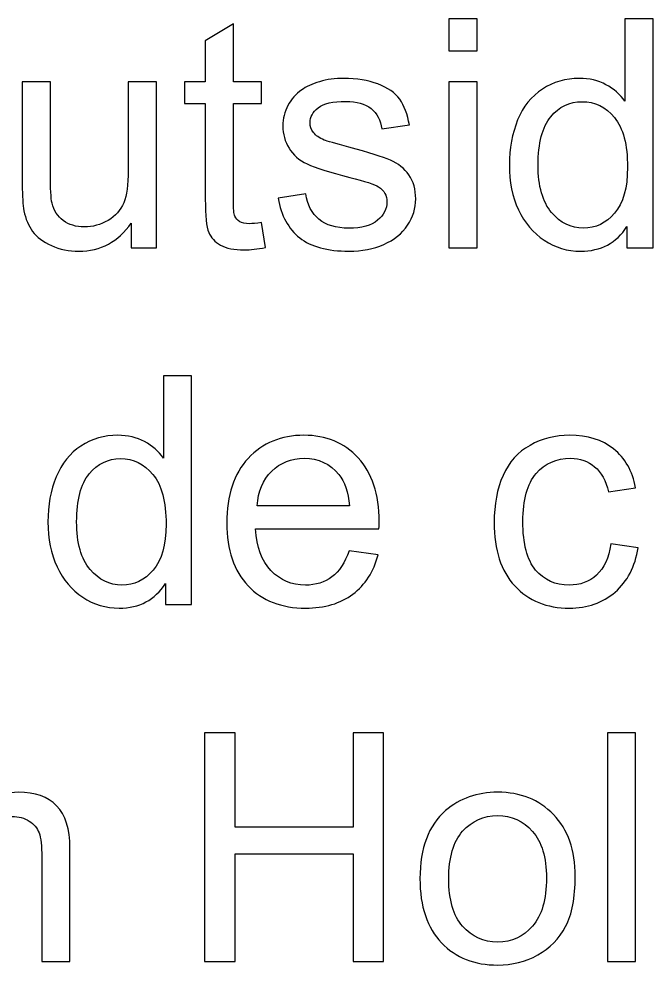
# Model space of a CAD drawing. Header units: millimetres. Extents: x -836 to 1139, y -247 to 439.
# Drawn here: x 336 to 406.1, y 333.9 to 438.4 of the extents above; entities that cross this region are included whole.
import ezdxf

# ---------------------------------------------------------------- set-up
doc = ezdxf.new("R2010")
doc.units = ezdxf.units.MM
doc.header["$MEASUREMENT"] = 0
doc.layers.add('Layer 1', color=7, linetype='Continuous')

msp = doc.modelspace()

# ---------------------------------------------------------------- linework, layer by layer
at = {"layer": 'Layer 1'}
for points, knots in [([(362.8299, 415.9201), (362.8299, 415.9201), (363.2532, 413.1802), (363.2532, 413.1802), (363.2532, 413.1802), (362.383, 412.9979), (361.601, 412.9039), (360.919, 412.9039), (360.919, 412.9039), (359.796, 412.9039), (358.9258, 413.0802), (358.3026, 413.4389), (358.3026, 413.4389), (357.6852, 413.7976), (357.2501, 414.262), (356.9973, 414.8441), (356.9973, 414.8441), (356.7445, 415.4262), (356.621, 416.6492), (356.621, 418.513), (356.621, 418.513), (356.621, 418.513), (356.621, 429.061), (356.621, 429.061), (356.621, 429.061), (356.621, 429.061), (354.3279, 429.061), (354.3279, 429.061), (354.3279, 429.061), (354.3279, 429.061), (354.3279, 431.4599), (354.3279, 431.4599), (354.3279, 431.4599), (354.3279, 431.4599), (356.621, 431.4599), (356.621, 431.4599), (356.621, 431.4599), (356.621, 431.4599), (356.621, 435.9872), (356.621, 435.9872), (356.621, 435.9872), (356.621, 435.9872), (359.7254, 437.8511), (359.7254, 437.8511), (359.7254, 437.8511), (359.7254, 437.8511), (359.7254, 431.4599), (359.7254, 431.4599), (359.7254, 431.4599), (359.7254, 431.4599), (362.8299, 431.4599), (362.8299, 431.4599), (362.8299, 431.4599), (362.8299, 431.4599), (362.8299, 429.061), (362.8299, 429.061), (362.8299, 429.061), (362.8299, 429.061), (359.7254, 429.061), (359.7254, 429.061), (359.7254, 429.061), (359.7254, 429.061), (359.7254, 418.3366), (359.7254, 418.3366), (359.7254, 418.3366), (359.7254, 417.4488), (359.7783, 416.8785), (359.8901, 416.6257), (359.8901, 416.6257), (359.9959, 416.3728), (360.1723, 416.1729), (360.4192, 416.0201), (360.4192, 416.0201), (360.6662, 415.8731), (361.0189, 415.7966), (361.4776, 415.7966), (361.4776, 415.7966), (361.8186, 415.7966), (362.2713, 415.8378), (362.8299, 415.9201)], [0, 0, 0, 0, 0.04761905, 0.04761905, 0.04761905, 0.04761905, 0.0952381, 0.0952381, 0.0952381, 0.0952381, 0.14285714, 0.14285714, 0.14285714, 0.14285714, 0.19047619, 0.19047619, 0.19047619, 0.19047619, 0.23809524, 0.23809524, 0.23809524, 0.23809524, 0.28571429, 0.28571429, 0.28571429, 0.28571429, 0.33333333, 0.33333333, 0.33333333, 0.33333333, 0.38095238, 0.38095238, 0.38095238, 0.38095238, 0.42857143, 0.42857143, 0.42857143, 0.42857143, 0.47619048, 0.47619048, 0.47619048, 0.47619048, 0.52380952, 0.52380952, 0.52380952, 0.52380952, 0.57142857, 0.57142857, 0.57142857, 0.57142857, 0.61904762, 0.61904762, 0.61904762, 0.61904762, 0.66666667, 0.66666667, 0.66666667, 0.66666667, 0.71428571, 0.71428571, 0.71428571, 0.71428571, 0.76190476, 0.76190476, 0.76190476, 0.76190476, 0.80952381, 0.80952381, 0.80952381, 0.80952381, 0.85714286, 0.85714286, 0.85714286, 0.85714286, 0.9047619, 0.9047619, 0.9047619, 0.9047619, 1, 1, 1, 1]), ([(383.5319, 434.8819), (383.5319, 434.8819), (383.5319, 438.4096), (383.5319, 438.4096), (383.5319, 438.4096), (383.5319, 438.4096), (386.6364, 438.4096), (386.6364, 438.4096), (386.6364, 438.4096), (386.6364, 438.4096), (386.6364, 434.8819), (386.6364, 434.8819), (386.6364, 434.8819), (386.6364, 434.8819), (383.5319, 434.8819), (383.5319, 434.8819)], [0, 0, 0, 0, 0.2, 0.2, 0.2, 0.2, 0.4, 0.4, 0.4, 0.4, 0.6, 0.6, 0.6, 0.6, 1, 1, 1, 1]), ([(403.1875, 413.1508), (403.1875, 413.1508), (403.1875, 415.4732), (403.1875, 415.4732), (403.1875, 415.4732), (402.0292, 413.6682), (400.3241, 412.7627), (398.0722, 412.7627), (398.0722, 412.7627), (396.614, 412.7627), (395.2735, 413.1626), (394.0564, 413.9681), (394.0564, 413.9681), (392.8335, 414.7677), (391.8868, 415.8907), (391.2107, 417.3253), (391.2107, 417.3253), (390.5404, 418.7658), (390.2053, 420.418), (390.2053, 422.2877), (390.2053, 422.2877), (390.2053, 424.1104), (390.511, 425.7626), (391.1166, 427.2501), (391.1166, 427.2501), (391.7281, 428.7318), (392.6394, 429.8724), (393.8565, 430.6603), (393.8565, 430.6603), (395.0677, 431.454), (396.4318, 431.848), (397.9311, 431.848), (397.9311, 431.848), (399.0364, 431.848), (400.0183, 431.6128), (400.8768, 431.1483), (400.8768, 431.1483), (401.7352, 430.6838), (402.4349, 430.0723), (402.9758, 429.3256), (402.9758, 429.3256), (402.9758, 429.3256), (402.9758, 438.4096), (402.9758, 438.4096), (402.9758, 438.4096), (402.9758, 438.4096), (406.0802, 438.4096), (406.0802, 438.4096), (406.0802, 438.4096), (406.0802, 438.4096), (406.0802, 413.1508), (406.0802, 413.1508), (406.0802, 413.1508), (406.0802, 413.1508), (403.1875, 413.1508), (403.1875, 413.1508)], [0, 0, 0, 0, 0.06666667, 0.06666667, 0.06666667, 0.06666667, 0.13333333, 0.13333333, 0.13333333, 0.13333333, 0.2, 0.2, 0.2, 0.2, 0.26666667, 0.26666667, 0.26666667, 0.26666667, 0.33333333, 0.33333333, 0.33333333, 0.33333333, 0.4, 0.4, 0.4, 0.4, 0.46666667, 0.46666667, 0.46666667, 0.46666667, 0.53333333, 0.53333333, 0.53333333, 0.53333333, 0.6, 0.6, 0.6, 0.6, 0.66666667, 0.66666667, 0.66666667, 0.66666667, 0.73333333, 0.73333333, 0.73333333, 0.73333333, 0.8, 0.8, 0.8, 0.8, 0.86666667, 0.86666667, 0.86666667, 0.86666667, 1, 1, 1, 1]), ([(348.4307, 413.1508), (348.4307, 413.1508), (348.4307, 415.8731), (348.4307, 415.8731), (348.4307, 415.8731), (347.0078, 413.7976), (345.0793, 412.7627), (342.6392, 412.7627), (342.6392, 412.7627), (341.5633, 412.7627), (340.5579, 412.9685), (339.623, 413.3801), (339.623, 413.3801), (338.6881, 413.7976), (337.9943, 414.315), (337.5416, 414.9382), (337.5416, 414.9382), (337.0889, 415.5673), (336.7714, 416.3317), (336.5891, 417.2371), (336.5891, 417.2371), (336.4656, 417.8486), (336.401, 418.8129), (336.401, 420.1299), (336.401, 420.1299), (336.401, 420.1299), (336.401, 431.4599), (336.401, 431.4599), (336.401, 431.4599), (336.401, 431.4599), (339.5054, 431.4599), (339.5054, 431.4599), (339.5054, 431.4599), (339.5054, 431.4599), (339.5054, 421.3293), (339.5054, 421.3293), (339.5054, 421.3293), (339.5054, 419.7125), (339.5701, 418.6188), (339.6936, 418.0603), (339.6936, 418.0603), (339.8876, 417.243), (340.2992, 416.608), (340.9342, 416.1435), (340.9342, 416.1435), (341.5633, 415.679), (342.3394, 415.4439), (343.2684, 415.4439), (343.2684, 415.4439), (344.1973, 415.4439), (345.0675, 415.679), (345.8789, 416.1553), (345.8789, 416.1553), (346.6903, 416.6315), (347.2665, 417.2842), (347.6075, 418.1014), (347.6075, 418.1014), (347.9427, 418.9187), (348.1132, 420.1123), (348.1132, 421.6704), (348.1132, 421.6704), (348.1132, 421.6704), (348.1132, 431.4599), (348.1132, 431.4599), (348.1132, 431.4599), (348.1132, 431.4599), (351.2176, 431.4599), (351.2176, 431.4599), (351.2176, 431.4599), (351.2176, 431.4599), (351.2176, 413.1508), (351.2176, 413.1508), (351.2176, 413.1508), (351.2176, 413.1508), (348.4307, 413.1508), (348.4307, 413.1508)], [0, 0, 0, 0, 0.05, 0.05, 0.05, 0.05, 0.1, 0.1, 0.1, 0.1, 0.15, 0.15, 0.15, 0.15, 0.2, 0.2, 0.2, 0.2, 0.25, 0.25, 0.25, 0.25, 0.3, 0.3, 0.3, 0.3, 0.35, 0.35, 0.35, 0.35, 0.4, 0.4, 0.4, 0.4, 0.45, 0.45, 0.45, 0.45, 0.5, 0.5, 0.5, 0.5, 0.55, 0.55, 0.55, 0.55, 0.6, 0.6, 0.6, 0.6, 0.65, 0.65, 0.65, 0.65, 0.7, 0.7, 0.7, 0.7, 0.75, 0.75, 0.75, 0.75, 0.8, 0.8, 0.8, 0.8, 0.85, 0.85, 0.85, 0.85, 0.9, 0.9, 0.9, 0.9, 1, 1, 1, 1]), ([(364.6584, 418.6188), (364.6584, 418.6188), (367.7276, 419.1127), (367.7276, 419.1127), (367.7276, 419.1127), (367.8981, 417.8839), (368.3802, 416.9432), (369.1681, 416.2846), (369.1681, 416.2846), (369.9559, 415.632), (371.0613, 415.3027), (372.4724, 415.3027), (372.4724, 415.3027), (373.9012, 415.3027), (374.9595, 415.5908), (375.6533, 416.1729), (375.6533, 416.1729), (376.3412, 416.7491), (376.6881, 417.4312), (376.6881, 418.2131), (376.6881, 418.2131), (376.6881, 418.9128), (376.3765, 419.4655), (375.7591, 419.8653), (375.7591, 419.8653), (375.324, 420.1417), (374.2657, 420.4886), (372.5841, 420.9178), (372.5841, 420.9178), (370.3146, 421.4881), (368.7447, 421.982), (367.8628, 422.3994), (367.8628, 422.3994), (366.9867, 422.8228), (366.3223, 423.399), (365.8696, 424.1398), (365.8696, 424.1398), (365.4169, 424.8748), (365.1876, 425.692), (365.1876, 426.5857), (365.1876, 426.5857), (365.1876, 427.403), (365.3757, 428.1556), (365.7461, 428.8494), (365.7461, 428.8494), (366.1224, 429.5432), (366.6281, 430.1194), (367.269, 430.578), (367.269, 430.578), (367.7511, 430.9308), (368.4096, 431.2306), (369.2386, 431.4776), (369.2386, 431.4776), (370.0735, 431.7245), (370.9614, 431.848), (371.9139, 431.848), (371.9139, 431.848), (373.3485, 431.848), (374.6067, 431.6422), (375.6886, 431.2247), (375.6886, 431.2247), (376.7763, 430.8132), (377.5759, 430.2487), (378.0933, 429.5432), (378.0933, 429.5432), (378.6049, 428.8317), (378.9635, 427.8851), (379.1575, 426.6974), (379.1575, 426.6974), (379.1575, 426.6974), (376.1237, 426.2741), (376.1237, 426.2741), (376.1237, 426.2741), (375.9884, 427.2266), (375.5886, 427.9733), (374.9301, 428.5084), (374.9301, 428.5084), (374.2716, 429.0434), (373.3426, 429.308), (372.1373, 429.308), (372.1373, 429.308), (370.7203, 429.308), (369.7031, 429.0728), (369.0975, 428.6024), (369.0975, 428.6024), (368.4919, 428.1321), (368.1862, 427.5794), (368.1862, 426.9503), (368.1862, 426.9503), (368.1862, 426.5504), (368.3097, 426.1859), (368.5625, 425.8625), (368.5625, 425.8625), (368.8153, 425.5333), (369.2092, 425.2569), (369.7502, 425.0394), (369.7502, 425.0394), (370.0618, 424.9218), (370.9672, 424.6572), (372.4842, 424.2456), (372.4842, 424.2456), (374.6714, 423.6636), (376.2001, 423.1814), (377.0703, 422.811), (377.0703, 422.811), (377.9405, 422.4406), (378.6225, 421.8938), (379.1164, 421.1882), (379.1164, 421.1882), (379.6162, 420.4768), (379.8631, 419.5949), (379.8631, 418.5365), (379.8631, 418.5365), (379.8631, 417.5076), (379.5632, 416.5375), (378.9576, 415.6261), (378.9576, 415.6261), (378.352, 414.7148), (377.4819, 414.0092), (376.3471, 413.5095), (376.3471, 413.5095), (375.2064, 413.0097), (373.9188, 412.7627), (372.4842, 412.7627), (372.4842, 412.7627), (370.1088, 412.7627), (368.292, 413.2566), (367.0455, 414.2385), (367.0455, 414.2385), (365.7991, 415.2263), (365.0053, 416.6844), (364.6584, 418.6188)], [0, 0, 0, 0, 0.02941176, 0.02941176, 0.02941176, 0.02941176, 0.05882353, 0.05882353, 0.05882353, 0.05882353, 0.08823529, 0.08823529, 0.08823529, 0.08823529, 0.11764706, 0.11764706, 0.11764706, 0.11764706, 0.14705882, 0.14705882, 0.14705882, 0.14705882, 0.17647059, 0.17647059, 0.17647059, 0.17647059, 0.20588235, 0.20588235, 0.20588235, 0.20588235, 0.23529412, 0.23529412, 0.23529412, 0.23529412, 0.26470588, 0.26470588, 0.26470588, 0.26470588, 0.29411765, 0.29411765, 0.29411765, 0.29411765, 0.32352941, 0.32352941, 0.32352941, 0.32352941, 0.35294118, 0.35294118, 0.35294118, 0.35294118, 0.38235294, 0.38235294, 0.38235294, 0.38235294, 0.41176471, 0.41176471, 0.41176471, 0.41176471, 0.44117647, 0.44117647, 0.44117647, 0.44117647, 0.47058824, 0.47058824, 0.47058824, 0.47058824, 0.5, 0.5, 0.5, 0.5, 0.52941176, 0.52941176, 0.52941176, 0.52941176, 0.55882353, 0.55882353, 0.55882353, 0.55882353, 0.58823529, 0.58823529, 0.58823529, 0.58823529, 0.61764706, 0.61764706, 0.61764706, 0.61764706, 0.64705882, 0.64705882, 0.64705882, 0.64705882, 0.67647059, 0.67647059, 0.67647059, 0.67647059, 0.70588235, 0.70588235, 0.70588235, 0.70588235, 0.73529412, 0.73529412, 0.73529412, 0.73529412, 0.76470588, 0.76470588, 0.76470588, 0.76470588, 0.79411765, 0.79411765, 0.79411765, 0.79411765, 0.82352941, 0.82352941, 0.82352941, 0.82352941, 0.85294118, 0.85294118, 0.85294118, 0.85294118, 0.88235294, 0.88235294, 0.88235294, 0.88235294, 0.91176471, 0.91176471, 0.91176471, 0.91176471, 0.94117647, 0.94117647, 0.94117647, 0.94117647, 1, 1, 1, 1]), ([(383.5319, 413.1508), (383.5319, 413.1508), (383.5319, 431.4599), (383.5319, 431.4599), (383.5319, 431.4599), (383.5319, 431.4599), (386.6364, 431.4599), (386.6364, 431.4599), (386.6364, 431.4599), (386.6364, 431.4599), (386.6364, 413.1508), (386.6364, 413.1508), (386.6364, 413.1508), (386.6364, 413.1508), (383.5319, 413.1508), (383.5319, 413.1508)], [0, 0, 0, 0, 0.2, 0.2, 0.2, 0.2, 0.4, 0.4, 0.4, 0.4, 0.6, 0.6, 0.6, 0.6, 1, 1, 1, 1]), ([(393.3803, 422.2818), (393.3803, 419.9418), (393.8741, 418.1955), (394.8678, 417.0372), (394.8678, 417.0372), (395.8556, 415.8789), (397.0256, 415.3027), (398.3721, 415.3027), (398.3721, 415.3027), (399.7302, 415.3027), (400.8826, 415.8554), (401.8351, 416.9608), (401.8351, 416.9608), (402.7818, 418.0662), (403.258, 419.7536), (403.258, 422.0231), (403.258, 422.0231), (403.258, 424.5161), (402.7759, 426.3505), (401.8057, 427.5206), (401.8057, 427.5206), (400.8415, 428.6906), (399.6479, 429.2727), (398.2309, 429.2727), (398.2309, 429.2727), (396.8492, 429.2727), (395.6968, 428.7141), (394.7678, 427.5911), (394.7678, 427.5911), (393.8447, 426.4681), (393.3803, 424.6984), (393.3803, 422.2818)], [0, 0, 0, 0, 0.11111111, 0.11111111, 0.11111111, 0.11111111, 0.22222222, 0.22222222, 0.22222222, 0.22222222, 0.33333333, 0.33333333, 0.33333333, 0.33333333, 0.44444444, 0.44444444, 0.44444444, 0.44444444, 0.55555556, 0.55555556, 0.55555556, 0.55555556, 0.66666667, 0.66666667, 0.66666667, 0.66666667, 0.77777778, 0.77777778, 0.77777778, 0.77777778, 1, 1, 1, 1]), ([(352.2171, 373.7397), (352.2171, 373.7397), (352.2171, 376.0621), (352.2171, 376.0621), (352.2171, 376.0621), (351.0588, 374.2571), (349.3537, 373.3516), (347.1018, 373.3516), (347.1018, 373.3516), (345.6436, 373.3516), (344.3031, 373.7515), (343.086, 374.557), (343.086, 374.557), (341.8631, 375.3566), (340.9164, 376.4796), (340.2403, 377.9142), (340.2403, 377.9142), (339.57, 379.3547), (339.2349, 381.0069), (339.2349, 382.8766), (339.2349, 382.8766), (339.2349, 384.6993), (339.5406, 386.3515), (340.1462, 387.839), (340.1462, 387.839), (340.7577, 389.3207), (341.669, 390.4613), (342.8861, 391.2492), (342.8861, 391.2492), (344.0973, 392.0429), (345.4614, 392.4369), (346.9607, 392.4369), (346.9607, 392.4369), (348.066, 392.4369), (349.0479, 392.2017), (349.9064, 391.7372), (349.9064, 391.7372), (350.7648, 391.2727), (351.4645, 390.6612), (352.0054, 389.9145), (352.0054, 389.9145), (352.0054, 389.9145), (352.0054, 398.9985), (352.0054, 398.9985), (352.0054, 398.9985), (352.0054, 398.9985), (355.1098, 398.9985), (355.1098, 398.9985), (355.1098, 398.9985), (355.1098, 398.9985), (355.1098, 373.7397), (355.1098, 373.7397), (355.1098, 373.7397), (355.1098, 373.7397), (352.2171, 373.7397), (352.2171, 373.7397)], [0, 0, 0, 0, 0.06666667, 0.06666667, 0.06666667, 0.06666667, 0.13333333, 0.13333333, 0.13333333, 0.13333333, 0.2, 0.2, 0.2, 0.2, 0.26666667, 0.26666667, 0.26666667, 0.26666667, 0.33333333, 0.33333333, 0.33333333, 0.33333333, 0.4, 0.4, 0.4, 0.4, 0.46666667, 0.46666667, 0.46666667, 0.46666667, 0.53333333, 0.53333333, 0.53333333, 0.53333333, 0.6, 0.6, 0.6, 0.6, 0.66666667, 0.66666667, 0.66666667, 0.66666667, 0.73333333, 0.73333333, 0.73333333, 0.73333333, 0.8, 0.8, 0.8, 0.8, 0.86666667, 0.86666667, 0.86666667, 0.86666667, 1, 1, 1, 1]), ([(372.5076, 379.6664), (372.5076, 379.6664), (375.7179, 379.243), (375.7179, 379.243), (375.7179, 379.243), (375.2181, 377.3792), (374.2833, 375.9269), (372.9192, 374.898), (372.9192, 374.898), (371.5551, 373.8691), (369.8148, 373.3516), (367.6922, 373.3516), (367.6922, 373.3516), (365.0229, 373.3516), (362.9062, 374.1748), (361.3422, 375.8211), (361.3422, 375.8211), (359.7783, 377.4615), (358.9963, 379.7722), (358.9963, 382.7414), (358.9963, 382.7414), (358.9963, 385.8106), (359.7841, 388.1977), (361.3658, 389.891), (361.3658, 389.891), (362.9474, 391.5902), (364.9994, 392.4369), (367.5217, 392.4369), (367.5217, 392.4369), (369.9618, 392.4369), (371.9549, 391.6079), (373.5013, 389.9439), (373.5013, 389.9439), (375.0476, 388.28), (375.8237, 385.9399), (375.8237, 382.9237), (375.8237, 382.9237), (375.8237, 382.7414), (375.8179, 382.4651), (375.8061, 382.1005), (375.8061, 382.1005), (375.8061, 382.1005), (362.1713, 382.1005), (362.1713, 382.1005), (362.1713, 382.1005), (362.2889, 380.0956), (362.8533, 378.5551), (363.8764, 377.4909), (363.8764, 377.4909), (364.8935, 376.4267), (366.1694, 375.8916), (367.6922, 375.8916), (367.6922, 375.8916), (368.827, 375.8916), (369.7971, 376.1915), (370.5968, 376.7912), (370.5968, 376.7912), (371.4023, 377.3909), (372.0373, 378.3493), (372.5076, 379.6664)], [0, 0, 0, 0, 0.0625, 0.0625, 0.0625, 0.0625, 0.125, 0.125, 0.125, 0.125, 0.1875, 0.1875, 0.1875, 0.1875, 0.25, 0.25, 0.25, 0.25, 0.3125, 0.3125, 0.3125, 0.3125, 0.375, 0.375, 0.375, 0.375, 0.4375, 0.4375, 0.4375, 0.4375, 0.5, 0.5, 0.5, 0.5, 0.5625, 0.5625, 0.5625, 0.5625, 0.625, 0.625, 0.625, 0.625, 0.6875, 0.6875, 0.6875, 0.6875, 0.75, 0.75, 0.75, 0.75, 0.8125, 0.8125, 0.8125, 0.8125, 0.875, 0.875, 0.875, 0.875, 1, 1, 1, 1]), ([(401.4001, 380.4425), (401.4001, 380.4425), (404.434, 380.0191), (404.434, 380.0191), (404.434, 380.0191), (404.0988, 377.9319), (403.2521, 376.3032), (401.8822, 375.1214), (401.8822, 375.1214), (400.5122, 373.9396), (398.8248, 373.3516), (396.8316, 373.3516), (396.8316, 373.3516), (394.3328, 373.3516), (392.3219, 374.1689), (390.805, 375.8034), (390.805, 375.8034), (389.2822, 377.438), (388.5237, 379.7781), (388.5237, 382.8237), (388.5237, 382.8237), (388.5237, 384.7993), (388.853, 386.522), (389.5056, 388.0036), (389.5056, 388.0036), (390.1582, 389.4794), (391.1519, 390.5907), (392.4924, 391.3256), (392.4924, 391.3256), (393.8271, 392.0665), (395.2794, 392.4369), (396.8551, 392.4369), (396.8551, 392.4369), (398.8366, 392.4369), (400.4652, 391.9371), (401.7234, 390.9317), (401.7234, 390.9317), (402.9876, 389.9263), (403.799, 388.4975), (404.1517, 386.6513), (404.1517, 386.6513), (404.1517, 386.6513), (401.1531, 386.1927), (401.1531, 386.1927), (401.1531, 386.1927), (400.865, 387.4216), (400.3594, 388.3447), (399.6244, 388.9679), (399.6244, 388.9679), (398.8954, 389.5853), (398.0134, 389.8969), (396.9786, 389.8969), (396.9786, 389.8969), (395.4146, 389.8969), (394.1446, 389.3383), (393.1627, 388.2212), (393.1627, 388.2212), (392.1867, 387.0982), (391.6987, 385.3343), (391.6987, 382.9119), (391.6987, 382.9119), (391.6987, 380.4542), (392.1691, 378.6727), (393.1098, 377.5615), (393.1098, 377.5615), (394.0564, 376.4502), (395.2853, 375.8916), (396.7963, 375.8916), (396.7963, 375.8916), (398.0193, 375.8916), (399.0365, 376.2621), (399.8478, 377.0088), (399.8478, 377.0088), (400.6651, 377.7496), (401.1825, 378.8961), (401.4001, 380.4425)], [0, 0, 0, 0, 0.05, 0.05, 0.05, 0.05, 0.1, 0.1, 0.1, 0.1, 0.15, 0.15, 0.15, 0.15, 0.2, 0.2, 0.2, 0.2, 0.25, 0.25, 0.25, 0.25, 0.3, 0.3, 0.3, 0.3, 0.35, 0.35, 0.35, 0.35, 0.4, 0.4, 0.4, 0.4, 0.45, 0.45, 0.45, 0.45, 0.5, 0.5, 0.5, 0.5, 0.55, 0.55, 0.55, 0.55, 0.6, 0.6, 0.6, 0.6, 0.65, 0.65, 0.65, 0.65, 0.7, 0.7, 0.7, 0.7, 0.75, 0.75, 0.75, 0.75, 0.8, 0.8, 0.8, 0.8, 0.85, 0.85, 0.85, 0.85, 0.9, 0.9, 0.9, 0.9, 1, 1, 1, 1]), ([(342.4099, 382.8707), (342.4099, 380.5307), (342.9037, 378.7844), (343.8974, 377.6261), (343.8974, 377.6261), (344.8852, 376.4678), (346.0552, 375.8916), (347.4017, 375.8916), (347.4017, 375.8916), (348.7598, 375.8916), (349.9122, 376.4443), (350.8647, 377.5497), (350.8647, 377.5497), (351.8114, 378.6551), (352.2876, 380.3425), (352.2876, 382.612), (352.2876, 382.612), (352.2876, 385.105), (351.8055, 386.9394), (350.8353, 388.1095), (350.8353, 388.1095), (349.8711, 389.2795), (348.6775, 389.8616), (347.2605, 389.8616), (347.2605, 389.8616), (345.8788, 389.8616), (344.7264, 389.303), (343.7974, 388.18), (343.7974, 388.18), (342.8743, 387.057), (342.4099, 385.2873), (342.4099, 382.8707)], [0, 0, 0, 0, 0.11111111, 0.11111111, 0.11111111, 0.11111111, 0.22222222, 0.22222222, 0.22222222, 0.22222222, 0.33333333, 0.33333333, 0.33333333, 0.33333333, 0.44444444, 0.44444444, 0.44444444, 0.44444444, 0.55555556, 0.55555556, 0.55555556, 0.55555556, 0.66666667, 0.66666667, 0.66666667, 0.66666667, 0.77777778, 0.77777778, 0.77777778, 0.77777778, 1, 1, 1, 1]), ([(362.3477, 384.6405), (362.3477, 384.6405), (372.5429, 384.6405), (372.5429, 384.6405), (372.5429, 384.6405), (372.4077, 386.181), (372.0137, 387.3334), (371.3729, 388.1036), (371.3729, 388.1036), (370.391, 389.2972), (369.1092, 389.8969), (367.5394, 389.8969), (367.5394, 389.8969), (366.1165, 389.8969), (364.9229, 389.4206), (363.9528, 388.4681), (363.9528, 388.4681), (362.9885, 387.5156), (362.4535, 386.2398), (362.3477, 384.6405)], [0, 0, 0, 0, 0.16666667, 0.16666667, 0.16666667, 0.16666667, 0.33333333, 0.33333333, 0.33333333, 0.33333333, 0.5, 0.5, 0.5, 0.5, 0.66666667, 0.66666667, 0.66666667, 0.66666667, 1, 1, 1, 1]), ([(356.5504, 334.3286), (356.5504, 334.3286), (356.5504, 359.5874), (356.5504, 359.5874), (356.5504, 359.5874), (356.5504, 359.5874), (359.9018, 359.5874), (359.9018, 359.5874), (359.9018, 359.5874), (359.9018, 359.5874), (359.9018, 349.1805), (359.9018, 349.1805), (359.9018, 349.1805), (359.9018, 349.1805), (372.9545, 349.1805), (372.9545, 349.1805), (372.9545, 349.1805), (372.9545, 349.1805), (372.9545, 359.5874), (372.9545, 359.5874), (372.9545, 359.5874), (372.9545, 359.5874), (376.3059, 359.5874), (376.3059, 359.5874), (376.3059, 359.5874), (376.3059, 359.5874), (376.3059, 334.3286), (376.3059, 334.3286), (376.3059, 334.3286), (376.3059, 334.3286), (372.9545, 334.3286), (372.9545, 334.3286), (372.9545, 334.3286), (372.9545, 334.3286), (372.9545, 346.2172), (372.9545, 346.2172), (372.9545, 346.2172), (372.9545, 346.2172), (359.9018, 346.2172), (359.9018, 346.2172), (359.9018, 346.2172), (359.9018, 346.2172), (359.9018, 334.3286), (359.9018, 334.3286), (359.9018, 334.3286), (359.9018, 334.3286), (356.5504, 334.3286), (356.5504, 334.3286)], [0, 0, 0, 0, 0.07692308, 0.07692308, 0.07692308, 0.07692308, 0.15384615, 0.15384615, 0.15384615, 0.15384615, 0.23076923, 0.23076923, 0.23076923, 0.23076923, 0.30769231, 0.30769231, 0.30769231, 0.30769231, 0.38461538, 0.38461538, 0.38461538, 0.38461538, 0.46153846, 0.46153846, 0.46153846, 0.46153846, 0.53846154, 0.53846154, 0.53846154, 0.53846154, 0.61538462, 0.61538462, 0.61538462, 0.61538462, 0.69230769, 0.69230769, 0.69230769, 0.69230769, 0.76923077, 0.76923077, 0.76923077, 0.76923077, 0.84615385, 0.84615385, 0.84615385, 0.84615385, 1, 1, 1, 1]), ([(401.0474, 334.3286), (401.0474, 334.3286), (401.0474, 359.5874), (401.0474, 359.5874), (401.0474, 359.5874), (401.0474, 359.5874), (404.1518, 359.5874), (404.1518, 359.5874), (404.1518, 359.5874), (404.1518, 359.5874), (404.1518, 334.3286), (404.1518, 334.3286), (404.1518, 334.3286), (404.1518, 334.3286), (401.0474, 334.3286), (401.0474, 334.3286)], [0, 0, 0, 0, 0.2, 0.2, 0.2, 0.2, 0.4, 0.4, 0.4, 0.4, 0.6, 0.6, 0.6, 0.6, 1, 1, 1, 1]), ([(316.8336, 334.3286), (316.8336, 334.3286), (316.8336, 352.6377), (316.8336, 352.6377), (316.8336, 352.6377), (316.8336, 352.6377), (319.6206, 352.6377), (319.6206, 352.6377), (319.6206, 352.6377), (319.6206, 352.6377), (319.6206, 350.0507), (319.6206, 350.0507), (319.6206, 350.0507), (320.1909, 350.9444), (320.9552, 351.6676), (321.9077, 352.2085), (321.9077, 352.2085), (322.8602, 352.7553), (323.9421, 353.0258), (325.1592, 353.0258), (325.1592, 353.0258), (326.5115, 353.0258), (327.6227, 352.7436), (328.487, 352.185), (328.487, 352.185), (329.3513, 351.6206), (329.9628, 350.8386), (330.3156, 349.8273), (330.3156, 349.8273), (331.7737, 351.9616), (333.6611, 353.0258), (335.9894, 353.0258), (335.9894, 353.0258), (337.8121, 353.0258), (339.2173, 352.526), (340.1933, 351.5206), (340.1933, 351.5206), (341.1752, 350.5152), (341.6691, 348.9688), (341.6691, 346.8816), (341.6691, 346.8816), (341.6691, 346.8816), (341.6691, 334.3286), (341.6691, 334.3286), (341.6691, 334.3286), (341.6691, 334.3286), (338.5647, 334.3286), (338.5647, 334.3286), (338.5647, 334.3286), (338.5647, 334.3286), (338.5647, 345.8526), (338.5647, 345.8526), (338.5647, 345.8526), (338.5647, 347.0874), (338.4589, 347.9811), (338.259, 348.5279), (338.259, 348.5279), (338.059, 349.0747), (337.6945, 349.5098), (337.1595, 349.8449), (337.1595, 349.8449), (336.6303, 350.18), (336.0071, 350.3447), (335.2956, 350.3447), (335.2956, 350.3447), (334.0021, 350.3447), (332.932, 349.9155), (332.0795, 349.0629), (332.0795, 349.0629), (331.2269, 348.2045), (330.8036, 346.8345), (330.8036, 344.9531), (330.8036, 344.9531), (330.8036, 344.9531), (330.8036, 334.3286), (330.8036, 334.3286), (330.8036, 334.3286), (330.8036, 334.3286), (327.6992, 334.3286), (327.6992, 334.3286), (327.6992, 334.3286), (327.6992, 334.3286), (327.6992, 346.2113), (327.6992, 346.2113), (327.6992, 346.2113), (327.6992, 347.5871), (327.4463, 348.6219), (326.9407, 349.3099), (326.9407, 349.3099), (326.435, 349.9978), (325.606, 350.3447), (324.4595, 350.3447), (324.4595, 350.3447), (323.5893, 350.3447), (322.7838, 350.1154), (322.043, 349.6568), (322.043, 349.6568), (321.3021, 349.1982), (320.7671, 348.5279), (320.432, 347.6401), (320.432, 347.6401), (320.1027, 346.7581), (319.9381, 345.4822), (319.9381, 343.8183), (319.9381, 343.8183), (319.9381, 343.8183), (319.9381, 334.3286), (319.9381, 334.3286), (319.9381, 334.3286), (319.9381, 334.3286), (316.8336, 334.3286), (316.8336, 334.3286)], [0, 0, 0, 0, 0.03448276, 0.03448276, 0.03448276, 0.03448276, 0.06896552, 0.06896552, 0.06896552, 0.06896552, 0.10344828, 0.10344828, 0.10344828, 0.10344828, 0.13793103, 0.13793103, 0.13793103, 0.13793103, 0.17241379, 0.17241379, 0.17241379, 0.17241379, 0.20689655, 0.20689655, 0.20689655, 0.20689655, 0.24137931, 0.24137931, 0.24137931, 0.24137931, 0.27586207, 0.27586207, 0.27586207, 0.27586207, 0.31034483, 0.31034483, 0.31034483, 0.31034483, 0.34482759, 0.34482759, 0.34482759, 0.34482759, 0.37931034, 0.37931034, 0.37931034, 0.37931034, 0.4137931, 0.4137931, 0.4137931, 0.4137931, 0.44827586, 0.44827586, 0.44827586, 0.44827586, 0.48275862, 0.48275862, 0.48275862, 0.48275862, 0.51724138, 0.51724138, 0.51724138, 0.51724138, 0.55172414, 0.55172414, 0.55172414, 0.55172414, 0.5862069, 0.5862069, 0.5862069, 0.5862069, 0.62068966, 0.62068966, 0.62068966, 0.62068966, 0.65517241, 0.65517241, 0.65517241, 0.65517241, 0.68965517, 0.68965517, 0.68965517, 0.68965517, 0.72413793, 0.72413793, 0.72413793, 0.72413793, 0.75862069, 0.75862069, 0.75862069, 0.75862069, 0.79310345, 0.79310345, 0.79310345, 0.79310345, 0.82758621, 0.82758621, 0.82758621, 0.82758621, 0.86206897, 0.86206897, 0.86206897, 0.86206897, 0.89655172, 0.89655172, 0.89655172, 0.89655172, 0.93103448, 0.93103448, 0.93103448, 0.93103448, 1, 1, 1, 1]), ([(380.3335, 343.4832), (380.3335, 346.8639), (381.2742, 349.3687), (383.1616, 350.9973), (383.1616, 350.9973), (384.7314, 352.3496), (386.6541, 353.0258), (388.9177, 353.0258), (388.9177, 353.0258), (391.4283, 353.0258), (393.4862, 352.2026), (395.0854, 350.5563), (395.0854, 350.5563), (396.6788, 348.9159), (397.4784, 346.6405), (397.4784, 343.7419), (397.4784, 343.7419), (397.4784, 341.39), (397.1256, 339.5438), (396.4201, 338.1974), (396.4201, 338.1974), (395.7145, 336.851), (394.6856, 335.8044), (393.3333, 335.0577), (393.3333, 335.0577), (391.9869, 334.311), (390.5111, 333.9405), (388.9177, 333.9405), (388.9177, 333.9405), (386.3542, 333.9405), (384.2846, 334.7578), (382.7029, 336.3982), (382.7029, 336.3982), (381.1213, 338.0386), (380.3335, 340.4022), (380.3335, 343.4832)], [0, 0, 0, 0, 0.1, 0.1, 0.1, 0.1, 0.2, 0.2, 0.2, 0.2, 0.3, 0.3, 0.3, 0.3, 0.4, 0.4, 0.4, 0.4, 0.5, 0.5, 0.5, 0.5, 0.6, 0.6, 0.6, 0.6, 0.7, 0.7, 0.7, 0.7, 0.8, 0.8, 0.8, 0.8, 1, 1, 1, 1]), ([(383.5085, 343.4773), (383.5085, 341.1372), (384.02, 339.3851), (385.043, 338.2268), (385.043, 338.2268), (386.072, 337.0626), (387.3596, 336.4805), (388.9177, 336.4805), (388.9177, 336.4805), (390.4582, 336.4805), (391.7399, 337.0626), (392.7689, 338.2327), (392.7689, 338.2327), (393.7919, 339.4027), (394.3034, 341.1842), (394.3034, 343.5772), (394.3034, 343.5772), (394.3034, 345.835), (393.786, 347.546), (392.7571, 348.7043), (392.7571, 348.7043), (391.7282, 349.8684), (390.4464, 350.4505), (388.9177, 350.4505), (388.9177, 350.4505), (387.3596, 350.4505), (386.072, 349.8743), (385.043, 348.716), (385.043, 348.716), (384.02, 347.5577), (383.5085, 345.8115), (383.5085, 343.4773)], [0, 0, 0, 0, 0.11111111, 0.11111111, 0.11111111, 0.11111111, 0.22222222, 0.22222222, 0.22222222, 0.22222222, 0.33333333, 0.33333333, 0.33333333, 0.33333333, 0.44444444, 0.44444444, 0.44444444, 0.44444444, 0.55555556, 0.55555556, 0.55555556, 0.55555556, 0.66666667, 0.66666667, 0.66666667, 0.66666667, 0.77777778, 0.77777778, 0.77777778, 0.77777778, 1, 1, 1, 1])]:
    msp.add_open_spline(points, degree=3, knots=knots, dxfattribs=at)

doc.saveas('drawing.dxf')
